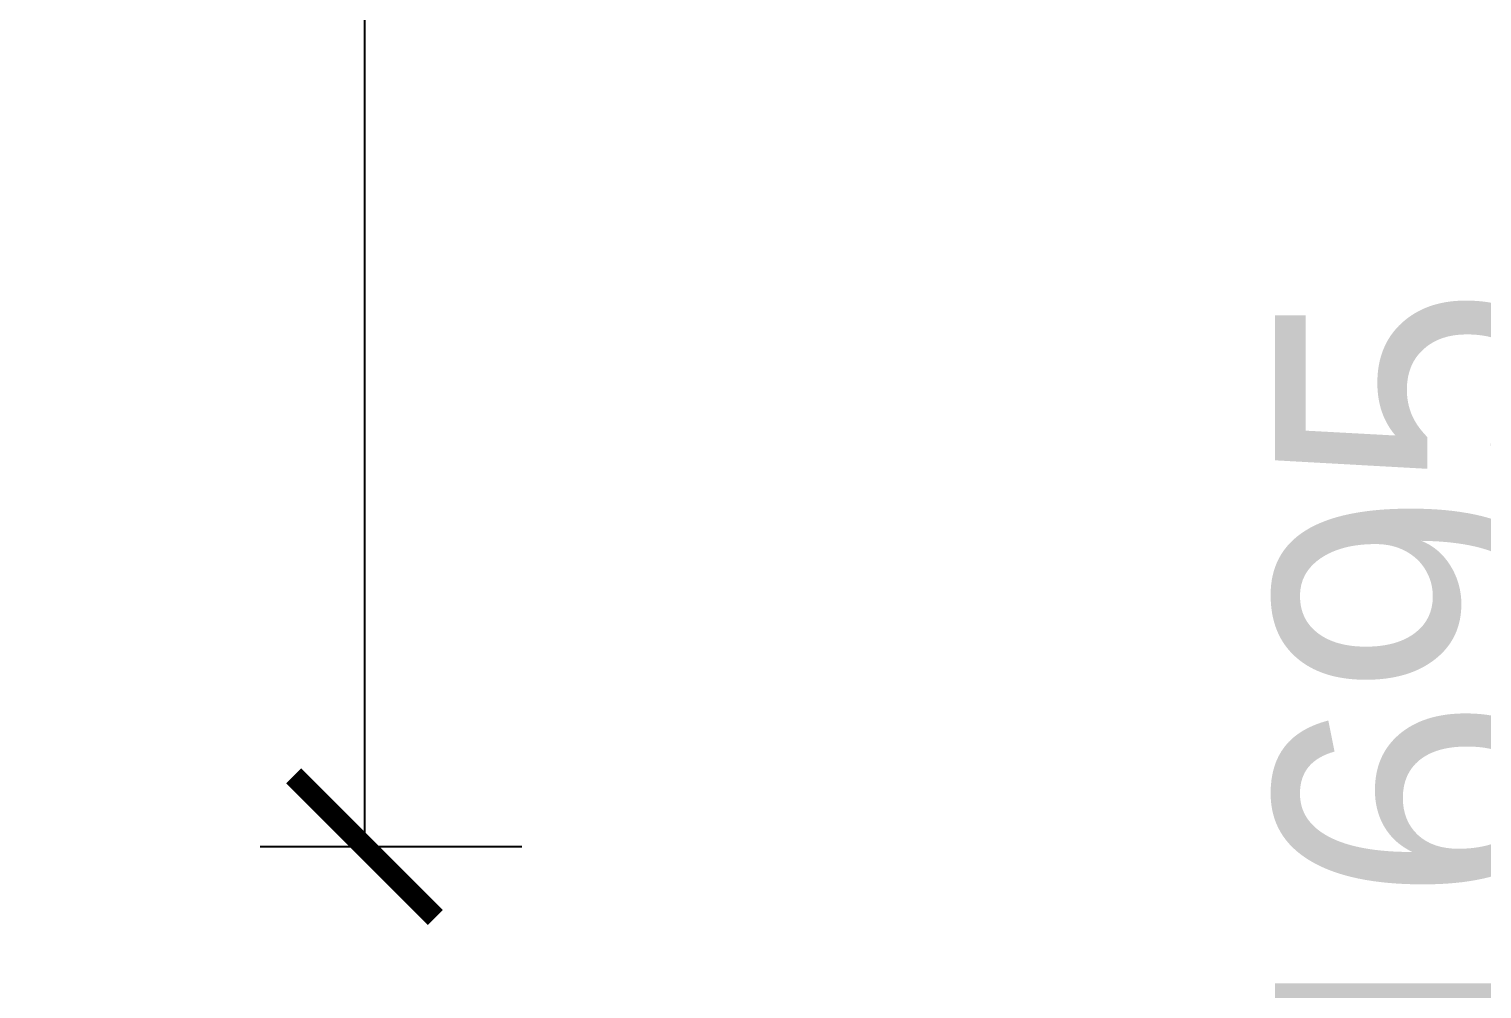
# Model space of a CAD drawing. Header units: millimetres. Extents: x -551172 to 227904, y -3435 to 261611.
# Drawn here: x 161057.2 to 161518.9, y 88260.6 to 88565.6 of the extents above; entities that cross this region are included whole.
import ezdxf

# ---------------------------------------------------------------- set-up
doc = ezdxf.new("R2010")
doc.units = ezdxf.units.MM
doc.header["$LTSCALE"] = 100
doc.header["$PDMODE"] = 3
doc.layers.get('DEFPOINTS').update_dxf_attribs({"color": 248})
doc.layers.add('E-DIM(IN)', color=14, linetype='Continuous')
doc.styles.add('YOURNAME', font='HYWULM.TTF')
doc.dimstyles.new('YOURNAME-50', dxfattribs={"dimscale": 50, "dimtxt": 1.8, "dimasz": 0.9, "dimexe": 1, "dimexo": 3, "dimgap": 0.7, "dimtad": 1, "dimdec": 0, "dimzin": 0, "dimdsep": 46, "dimtxsty": 'YOURNAME', "dimblk": 'ARCHTICK', "dimcen": 0, "dimclrd": 1, "dimclre": 1, "dimclrt": 7, "dimadec": 0, "dimazin": 0, "dimtfac": 1, "dimtdec": 0, "dimtix": 1, "dimtmove": 2, "dimatfit": 3, "dimldrblk": 'ARCHTICK', "dimfxl": 0, "dimtolj": 1, "dimtzin": 0, "dimarcsym": 0})

# ---------------------------------------------------------------- blocks, each defined once
blk = doc.blocks.new('_ArchTick')
at = {"color": 0, "linetype": 'ByBlock', "const_width": 0.15}
blk.add_lwpolyline([(-0.5, -0.5), (0.5, 0.5)], dxfattribs=at)
blk = doc.blocks.new('*D267')
at = {"layer": 'DEFPOINTS', "color": 0}
for p in [(161780.63, 89200.8), (161580.63, 87505.8), (161780.63, 87505.8)]:
    blk.add_point(p, dxfattribs=at)
at = {"layer": 'E-DIM(IN)', "lineweight": -2}
for p, q in [((161630.63, 89200.8), (161530.63, 89200.8)), ((161580.63, 89200.8), (161580.63, 87505.8)), ((161630.63, 87505.8), (161530.63, 87505.8))]:
    blk.add_line(p, q, dxfattribs=at)
at = {"layer": 'E-DIM(IN)', "lineweight": -2, "xscale": 45, "yscale": 45, "zscale": 45}
for p, rotation in [((161580.63, 89200.8), 90), ((161580.63, 87505.8), 270)]:
    blk.add_blockref('_ArchTick', p, dxfattribs=dict(at, rotation=rotation))
at = {"layer": 'E-DIM(IN)', "color": 7, "insert": (161498.71, 88353.3), "char_height": 90, "attachment_point": 5, "rotation": 90, "style": 'YOURNAME'}
blk.add_mtext('\\A1;1695', dxfattribs=at)
blk = doc.blocks.new('*D270')
at = {"layer": 'DEFPOINTS', "color": 0}
for p in [(160980.63, 88305.8), (161780.63, 88305.8), (161780.63, 88061.3)]:
    blk.add_point(p, dxfattribs=at)
at = {"layer": 'E-DIM(IN)', "lineweight": -2}
for p, q in [((160980.63, 88155.8), (160980.63, 88011.3)), ((161780.63, 88155.8), (161780.63, 88011.3)), ((160980.63, 88061.3), (161780.63, 88061.3))]:
    blk.add_line(p, q, dxfattribs=at)
at = {"layer": 'E-DIM(IN)', "lineweight": -2, "xscale": 45, "yscale": 45, "zscale": 45, "rotation": 180}
blk.add_blockref('_ArchTick', (160980.63, 88061.3), dxfattribs=at)
at = {"layer": 'E-DIM(IN)', "lineweight": -2, "xscale": 45, "yscale": 45, "zscale": 45}
blk.add_blockref('_ArchTick', (161780.63, 88061.3), dxfattribs=at)
at = {"layer": 'E-DIM(IN)', "color": 7, "insert": (161380.63, 88143.15), "char_height": 90, "attachment_point": 5, "style": 'YOURNAME'}
blk.add_mtext('\\A1;800', dxfattribs=at)
blk = doc.blocks.new('*D273')
at = {"layer": 'DEFPOINTS', "color": 0}
for p in [(160980.63, 89105.8), (160980.63, 88305.8), (161163.78, 88305.8)]:
    blk.add_point(p, dxfattribs=at)
at = {"layer": 'E-DIM(IN)', "lineweight": -2}
for p, q in [((161130.63, 89105.8), (161213.78, 89105.8)), ((161163.78, 89105.8), (161163.78, 88305.8)), ((161130.63, 88305.8), (161213.78, 88305.8))]:
    blk.add_line(p, q, dxfattribs=at)
at = {"layer": 'E-DIM(IN)', "lineweight": -2, "xscale": 45, "yscale": 45, "zscale": 45}
for p, rotation in [((161163.78, 89105.8), 90), ((161163.78, 88305.8), 270)]:
    blk.add_blockref('_ArchTick', p, dxfattribs=dict(at, rotation=rotation))
at = {"layer": 'E-DIM(IN)', "color": 7, "insert": (161081.92, 88705.8), "char_height": 90, "attachment_point": 5, "rotation": 90, "style": 'YOURNAME'}
blk.add_mtext('\\A1;800', dxfattribs=at)

msp = doc.modelspace()

# ---------------------------------------------------------------- dimensions: what is measured, and where the dimension line sits
at = {"layer": 'E-DIM(IN)'}
for base, p1, p2, picture, middle in [((161580.63, 87505.8), (161780.63, 89200.8), (161780.63, 87505.8), '*D267', (161498.71, 88353.3)), ((161163.78, 88305.8), (160980.63, 89105.8), (160980.63, 88305.8), '*D273', (161081.92, 88705.8))]:
    dim = msp.add_linear_dim(base=base, p1=p1, p2=p2, angle=90, dimstyle='YOURNAME-50', override={"dimclrd": 256, "dimclre": 256}, dxfattribs=at)
    dim.commit()
    dim.dimension.update_dxf_attribs({"geometry": picture, "text_midpoint": middle})
dim = msp.add_linear_dim(base=(161780.63, 88061.3), p1=(160980.63, 88305.8), p2=(161780.63, 88305.8), dimstyle='YOURNAME-50', override={"dimclrd": 256, "dimclre": 256}, dxfattribs=at)
dim.commit()
dim.dimension.update_dxf_attribs({"geometry": '*D270', "text_midpoint": (161380.63, 88143.15)})

doc.saveas('drawing.dxf')
